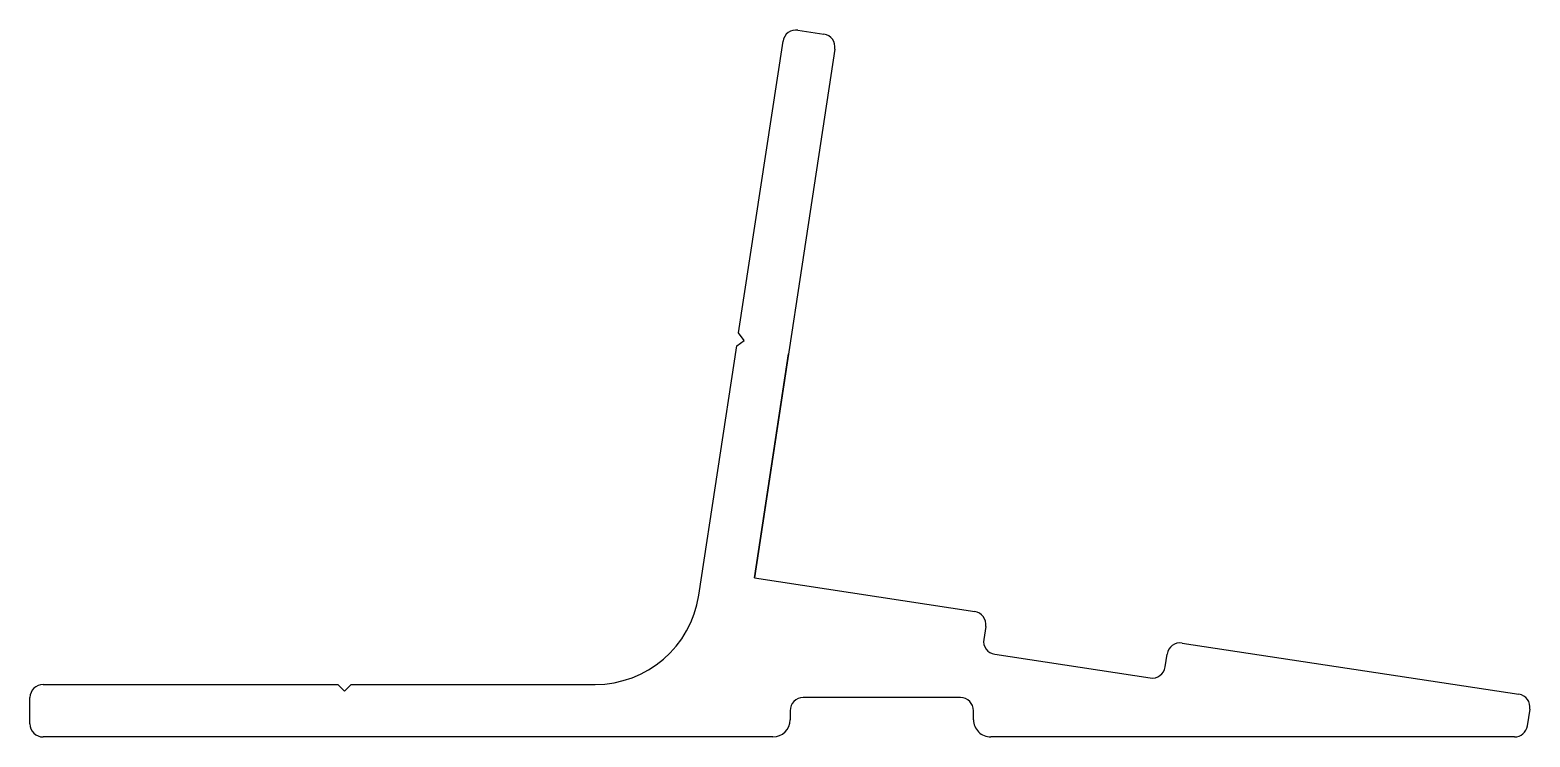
# Model space of a CAD drawing. Header units: inches. Extents: x -44.3 to 46.6, y 0 to 42.8.
import ezdxf

# ---------------------------------------------------------------- set-up
doc = ezdxf.new("R2010")
doc.units = ezdxf.units.IN
doc.header["$MEASUREMENT"] = 0

msp = doc.modelspace()

# ---------------------------------------------------------------- linework, layer by layer
at = {"color": 7, "linetype": 'Continuous'}
for p, q in [((2.252, 42.758), (3.821, 42.519)), ((-1.339, 24.436), (1.347, 42.092)), ((4.486, 41.615), (-0.382, 9.614)), ((-3.754, 8.561), (-1.458, 23.651)), ((-1.458, 23.651), (-1.006, 23.984)), ((-1.006, 23.984), (-1.339, 24.436)), ((-0.382, 9.614), (1.681, 23.174)), ((-0.382, 9.614), (12.958, 7.585)), ((13.624, 6.681), (13.504, 5.896)), ((25.514, 5.675), (45.917, 2.571)), ((14.17, 4.992), (23.586, 3.559)), ((24.491, 4.225), (24.61, 5.009)), ((-43.468, 3.167), (-25.609, 3.167)), ((-25.609, 3.167), (-25.212, 2.77)), ((-25.212, 2.77), (-24.815, 3.167)), ((-24.815, 3.167), (-10.032, 3.166)), ((-44.262, 0.786), (-44.262, 2.374)), ((12.094, 2.372), (2.569, 2.372)), ((1.776, 1.578), (1.776, 1.034)), ((12.888, 1.033), (12.888, 1.578)), ((46.582, 1.667), (46.429, 0.664)), ((0.733, -0.009), (-43.468, -0.008)), ((45.645, -0.011), (13.931, -0.01))]:
    msp.add_line(p, q, dxfattribs=at)
for centre, radius, start, end in [((2.132, 41.973), 0.794, 81.35, 171.35), ((3.702, 41.734), 0.794, 351.35, 81.35), ((-10.031, 9.516), 6.35, 269.99817, 351.35), ((12.839, 6.8), 0.794, 351.35, 81.35), ((14.289, 5.777), 0.794, 171.35, 261.35), ((25.395, 4.89), 0.794, 81.35, 171.35), ((23.706, 4.344), 0.794, 261.35, 351.35), ((-43.468, 2.373), 0.794, 89.99817, 179.99817), ((2.569, 1.578), 0.794, 89.99817, 179.99817), ((12.094, 1.578), 0.794, 359.99817, 89.99817), ((45.797, 1.786), 0.794, 351.35, 81.35), ((0.733, 1.034), 1.043, 269.99817, 359.99817), ((13.931, 1.033), 1.043, 179.99817, 269.99817), ((-43.468, 0.786), 0.794, 179.99817, 269.99817), ((45.645, 0.783), 0.794, 269.99817, 351.35)]:
    msp.add_arc(centre, radius, start, end, dxfattribs=at)

doc.saveas('drawing.dxf')
